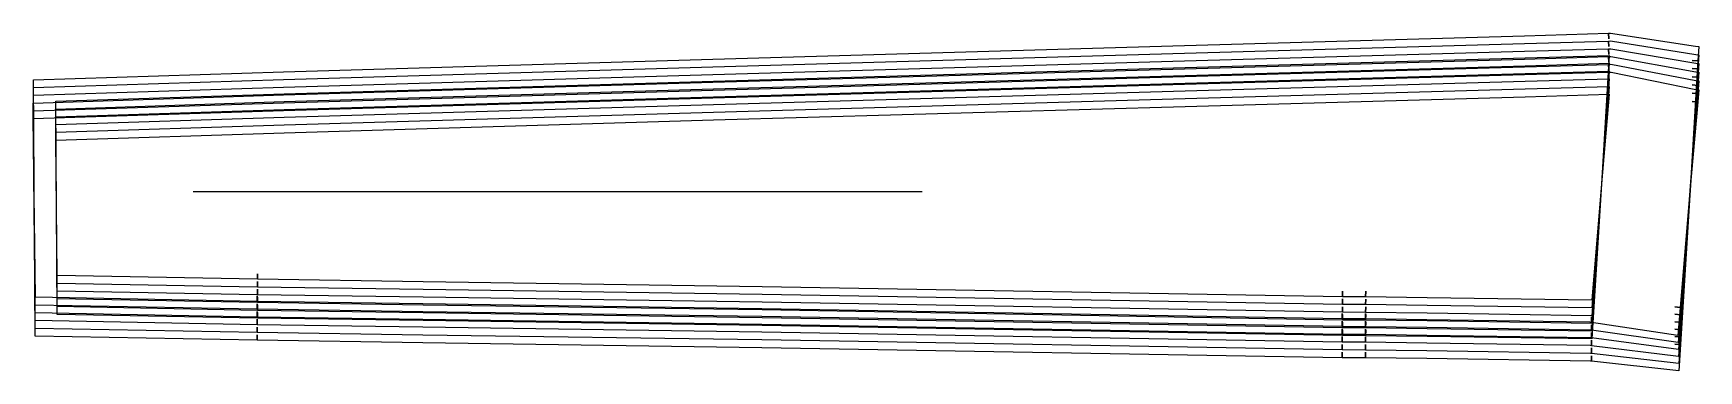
# Model space of a CAD drawing. Header units: inches. Extents: x 0 to 29.5, y 0 to 6.
import ezdxf

# ---------------------------------------------------------------- set-up
doc = ezdxf.new("R2010")
doc.units = ezdxf.units.IN

msp = doc.modelspace()

# ---------------------------------------------------------------- linework, layer by layer
at = {"layer": 'T001L001'}
for points in [[(0.001, 5.164), (4.436, 5.307), (12.048, 5.532), (20.409, 5.773), (26.44, 5.945), (27.93, 5.988), (27.933, 5.89), (27.93, 5.988), (27.966, 5.989), (29.474, 5.762), (29.529, 5.754), (29.514, 5.5), (29.415, 5.506), (29.514, 5.5), (29.375, 3.217), (29.205, 0.467), (29.107, 0.473), (29.205, 0.467), (29.176, 0), (27.628, 0.168), (27.629, 0.267), (27.628, 0.168), (27.609, 0.171), (24.708, 0.214), (23.62, 0.229), (23.621, 0.327), (23.62, 0.229), (23.209, 0.231), (23.21, 0.329), (23.209, 0.231), (12.918, 0.409), (6.909, 0.496), (3.968, 0.54), (3.97, 0.638), (3.968, 0.54), (0.034, 0.614), (0.001, 5.164)], [(0.001, 5.026), (4.436, 5.17), (12.048, 5.394), (20.409, 5.636), (26.44, 5.808), (27.93, 5.851), (27.933, 5.752), (27.93, 5.851), (27.967, 5.852), (29.476, 5.612), (29.529, 5.604), (29.513, 5.356), (29.415, 5.362), (29.513, 5.356), (29.375, 3.212), (29.205, 0.599), (29.107, 0.606), (29.205, 0.599), (29.174, 0.127), (27.628, 0.306), (27.629, 0.404), (27.628, 0.306), (27.608, 0.308), (24.708, 0.352), (23.62, 0.366), (23.621, 0.465), (23.62, 0.366), (23.209, 0.369), (23.21, 0.467), (23.209, 0.369), (12.918, 0.546), (6.909, 0.634), (3.968, 0.678), (3.97, 0.776), (3.968, 0.678), (0.034, 0.752), (0.001, 5.026)], [(0.001, 4.888), (4.436, 5.032), (12.048, 5.257), (20.409, 5.498), (26.44, 5.67), (27.93, 5.713), (27.933, 5.614), (27.93, 5.713), (27.969, 5.714), (29.477, 5.461), (29.529, 5.452), (29.513, 5.211), (29.415, 5.218), (29.513, 5.211), (29.375, 3.206), (29.205, 0.731), (29.106, 0.738), (29.205, 0.731), (29.172, 0.254), (27.628, 0.444), (27.629, 0.542), (27.628, 0.444), (27.606, 0.446), (24.708, 0.489), (23.62, 0.504), (23.621, 0.603), (23.62, 0.504), (23.209, 0.506), (23.21, 0.605), (23.209, 0.506), (12.918, 0.684), (6.909, 0.772), (3.968, 0.816), (3.97, 0.914), (3.968, 0.816), (0.035, 0.889), (0.001, 4.888)], [(0, 4.75), (4.436, 4.894), (12.048, 5.119), (20.409, 5.36), (26.44, 5.532), (27.93, 5.575), (27.933, 5.477), (27.93, 5.575), (27.971, 5.576), (29.478, 5.307), (29.529, 5.298), (29.512, 5.065), (29.414, 5.073), (29.512, 5.065), (29.374, 3.2), (29.204, 0.863), (29.106, 0.87), (29.204, 0.863), (29.169, 0.379), (27.628, 0.581), (27.629, 0.679), (27.628, 0.581), (27.605, 0.584), (24.708, 0.627), (23.62, 0.642), (23.621, 0.74), (23.62, 0.642), (23.209, 0.644), (23.21, 0.742), (23.209, 0.644), (12.918, 0.822), (6.909, 0.91), (3.968, 0.953), (3.97, 1.052), (3.968, 0.953), (0.035, 1.027), (0, 4.75)], [(0, 4.613), (4.436, 4.756), (12.048, 4.981), (20.409, 5.222), (26.44, 5.394), (27.93, 5.437), (27.933, 5.339), (27.93, 5.437), (27.973, 5.438), (29.48, 5.152), (29.529, 5.142), (29.511, 4.918), (29.413, 4.926), (29.511, 4.918), (29.374, 3.191), (29.204, 0.994), (29.105, 1.001), (29.204, 0.994), (29.166, 0.502), (27.628, 0.718), (27.629, 0.817), (27.628, 0.718), (27.603, 0.722), (24.708, 0.765), (23.62, 0.78), (23.621, 0.878), (23.62, 0.78), (23.209, 0.782), (23.21, 0.88), (23.209, 0.782), (12.918, 0.96), (6.909, 1.048), (3.968, 1.091), (3.97, 1.189), (3.968, 1.091), (0.035, 1.165), (0, 4.613)], [(0.398, 4.783), (4.448, 4.914), (12.059, 5.139), (20.421, 5.38), (26.451, 5.552), (27.942, 5.595), (27.804, 3.314), (27.633, 0.564), (24.714, 0.607), (23.624, 0.622), (23.625, 0.721), (23.624, 0.622), (23.214, 0.624), (23.215, 0.723), (23.214, 0.624), (12.924, 0.802), (6.915, 0.89), (3.975, 0.934), (3.977, 1.032), (3.975, 0.934), (0.425, 1), (0.398, 4.783)], [(0.398, 4.645), (4.448, 4.776), (12.059, 5.001), (20.421, 5.242), (26.451, 5.414), (27.942, 5.457), (27.804, 3.314), (27.633, 0.702), (24.714, 0.745), (23.624, 0.76), (23.625, 0.859), (23.624, 0.76), (23.214, 0.762), (23.215, 0.86), (23.214, 0.762), (12.924, 0.94), (6.915, 1.028), (3.975, 1.071), (3.977, 1.17), (3.975, 1.071), (0.425, 1.138), (0.398, 4.645)], [(0.398, 4.507), (4.448, 4.638), (12.059, 4.863), (20.421, 5.104), (26.451, 5.276), (27.942, 5.319), (27.804, 3.314), (27.633, 0.839), (24.714, 0.883), (23.624, 0.898), (23.625, 0.996), (23.624, 0.898), (23.214, 0.9), (23.215, 0.998), (23.214, 0.9), (12.924, 1.078), (6.915, 1.166), (3.975, 1.209), (3.977, 1.308), (3.975, 1.209), (0.425, 1.276), (0.398, 4.507)], [(0, 4.475), (4.436, 4.618), (12.048, 4.843), (20.409, 5.084), (26.44, 5.256), (27.93, 5.299), (27.933, 5.201), (27.93, 5.299), (27.976, 5.301), (29.481, 4.993), (29.529, 4.983), (29.511, 4.77), (29.412, 4.778), (29.511, 4.77), (29.373, 3.182), (29.203, 1.123), (29.105, 1.131), (29.203, 1.123), (29.162, 0.624), (27.628, 0.856), (27.629, 0.954), (27.628, 0.856), (27.601, 0.86), (24.708, 0.903), (23.62, 0.918), (23.621, 1.016), (23.62, 0.918), (23.209, 0.92), (23.21, 1.018), (23.209, 0.92), (12.918, 1.098), (6.909, 1.185), (3.968, 1.229), (3.97, 1.327), (3.968, 1.229), (0.036, 1.303), (0, 4.475)], [(0.398, 4.369), (4.448, 4.5), (12.059, 4.725), (20.421, 4.966), (26.451, 5.138), (27.942, 5.181), (27.804, 3.314), (27.633, 0.977), (24.714, 1.021), (23.624, 1.036), (23.625, 1.134), (23.624, 1.036), (23.214, 1.038), (23.215, 1.136), (23.214, 1.038), (12.924, 1.216), (6.915, 1.303), (3.975, 1.347), (3.977, 1.445), (3.975, 1.347), (0.425, 1.414), (0.398, 4.369)], [(0.398, 4.232), (4.448, 4.363), (12.059, 4.587), (20.421, 4.829), (26.451, 5.001), (27.942, 5.044), (27.804, 3.314), (27.633, 1.115), (24.714, 1.159), (23.624, 1.174), (23.625, 1.272), (23.624, 1.174), (23.214, 1.176), (23.215, 1.274), (23.214, 1.176), (12.924, 1.353), (6.915, 1.441), (3.975, 1.485), (3.977, 1.583), (3.975, 1.485), (0.425, 1.551), (0.398, 4.232)], [(0.398, 4.094), (4.448, 4.225), (12.059, 4.45), (20.421, 4.691), (26.451, 4.863), (27.942, 4.906), (27.804, 3.314), (27.633, 1.253), (24.714, 1.296), (23.624, 1.311), (23.625, 1.41), (23.624, 1.311), (23.214, 1.313), (23.215, 1.412), (23.214, 1.313), (12.924, 1.491), (6.915, 1.579), (3.975, 1.623), (3.977, 1.721), (3.975, 1.623), (0.425, 1.689), (0.398, 4.094)], [(2.833, 3.18), (15.763, 3.18)]]:
    msp.add_lwpolyline(points, dxfattribs=at)

doc.saveas('drawing.dxf')
